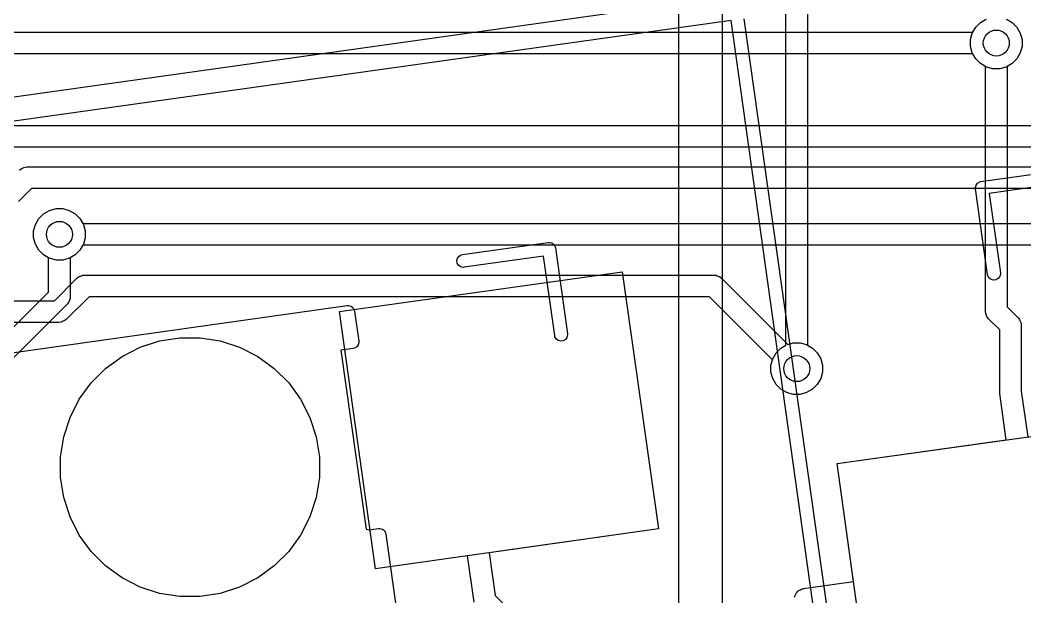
# Model space of a CAD drawing. Header units: millimetres. Extents: x 14 to 286, y -133 to -45.
# Drawn here: x 170.68 to 182.29, y -79.24 to -72.58 of the extents above; entities that cross this region are included whole.
import ezdxf

# ---------------------------------------------------------------- set-up
doc = ezdxf.new("R2010")
doc.units = ezdxf.units.MM
for name, color, linetype, true_color in [('B.Cu', 153, 'CONTINUOUS', 0x4d7fc4), ('B.Mask', 4, 'CONTINUOUS', 0x02ffee), ('B.Paste', 132, 'CONTINUOUS', 0x00c2c2), ('B.Silkscreen', 31, 'CONTINUOUS', 0xe8b2a7), ('F.Cu', 13, 'CONTINUOUS', 0xc83434), ('F.Mask', 201, 'CONTINUOUS', 0xd864ff), ('User.Drawings', 9, 'CONTINUOUS', 0xc2c2c2)]:
    doc.layers.add(name, color=color, linetype=linetype, true_color=true_color)

msp = doc.modelspace()

# ---------------------------------------------------------------- linework, layer by layer
at = {"layer": 'B.Cu', "linetype": 'CONTINUOUS'}
for p, q in [((178.7958, -69.6389), (178.7958, -84.2194)), ((178.2958, -84.115846), (178.2958, -69.742453)), ((179.5317, -76.331522), (179.5317, -72.0655)), ((179.7817, -72.117276), (179.7817, -76.331522)), ((181.685736, -72.726695), (181.724894, -72.658872)), ((181.724894, -72.658872), (181.780272, -72.603494)), ((181.780272, -72.603494), (181.8379, -72.570222)), ((182.0879, -72.570222), (182.145528, -72.603494)), ((182.145528, -72.603494), (182.200906, -72.658872)), ((182.200906, -72.658872), (182.240064, -72.726695)), ((181.665467, -72.802342), (181.685736, -72.726695)), ((182.240064, -72.726695), (182.260333, -72.802342)), ((181.665467, -72.880658), (181.665467, -72.802342)), ((181.685736, -72.956305), (181.665467, -72.880658)), ((182.260333, -72.880658), (182.240064, -72.956305)), ((182.260333, -72.802342), (182.260333, -72.880658)), ((181.724894, -73.024128), (181.685736, -72.956305)), ((181.780272, -73.079506), (181.724894, -73.024128)), ((182.200906, -73.024128), (182.145528, -73.079506)), ((182.240064, -72.956305), (182.200906, -73.024128)), ((181.8379, -73.112777), (181.780272, -73.079506)), ((181.8379, -73.137), (181.8379, -73.112777)), ((181.8379, -75.9396), (181.8379, -73.137)), ((182.145528, -73.079506), (182.0879, -73.112777)), ((182.0879, -73.112777), (182.0879, -73.137)), ((182.0879, -73.137), (182.0879, -75.887823)), ((171.022295, -74.774136), (171.097942, -74.753867)), ((171.097942, -74.753867), (171.176258, -74.753867)), ((171.176258, -74.753867), (171.251905, -74.774136)), ((170.859936, -74.936495), (170.899094, -74.868672)), ((170.899094, -74.868672), (170.954472, -74.813294)), ((170.954472, -74.813294), (171.022295, -74.774136)), ((171.251905, -74.774136), (171.319728, -74.813294)), ((171.319728, -74.813294), (171.375106, -74.868672)), ((171.375106, -74.868672), (171.414264, -74.936495)), ((170.839667, -75.012142), (170.859936, -74.936495)), ((171.414264, -74.936495), (171.434533, -75.012142)), ((170.839667, -75.090458), (170.839667, -75.012142)), ((170.859936, -75.166105), (170.839667, -75.090458)), ((171.434533, -75.090458), (171.414264, -75.166105)), ((171.434533, -75.012142), (171.434533, -75.090458)), ((170.899094, -75.233928), (170.859936, -75.166105)), ((170.954472, -75.289306), (170.899094, -75.233928)), ((171.375106, -75.233928), (171.319728, -75.289306)), ((171.414264, -75.166105), (171.375106, -75.233928)), ((171.0121, -75.322577), (170.954472, -75.289306)), ((171.0121, -75.717623), (171.0121, -75.322577)), ((171.319728, -75.289306), (171.2621, -75.322577)), ((171.2621, -75.322577), (171.2621, -75.7694)), ((174.372381, -75.943147), (177.640266, -75.483875)), ((177.640266, -75.483875), (178.057785, -78.454679)), ((170.374934, -76.354789), (171.0121, -75.717623)), ((171.251966, -75.812451), (171.241034, -75.838846)), ((171.259698, -75.793787), (171.251966, -75.812451)), ((171.2621, -75.7694), (171.259698, -75.793786)), ((171.259698, -75.793786), (171.259698, -75.793787)), ((171.225488, -75.857789), (170.55171, -76.531565)), ((171.241033, -75.838847), (171.225488, -75.857789)), ((171.241034, -75.838846), (171.241033, -75.838847)), ((182.0879, -75.887823), (182.215388, -76.015311)), ((174.7899, -78.913951), (174.372381, -75.943147)), ((181.840302, -75.963986), (181.8379, -75.9396)), ((181.840302, -75.963987), (181.840302, -75.963986)), ((181.843312, -75.971254), (181.840302, -75.963987)), ((181.858966, -76.009046), (181.843312, -75.971254)), ((181.858971, -76.009051), (181.858966, -76.009046)), ((181.874512, -76.027988), (181.858971, -76.009051)), ((182.002, -76.155476), (181.874512, -76.027988)), ((182.215388, -76.015311), (182.230933, -76.034253)), ((182.230933, -76.034253), (182.230934, -76.034254)), ((182.230934, -76.034254), (182.235504, -76.045288)), ((182.235504, -76.045288), (182.249468, -76.079001)), ((182.002, -76.8717), (182.002, -76.155476)), ((182.249468, -76.079001), (182.249598, -76.079314)), ((182.249598, -76.079314), (182.252, -76.1037)), ((182.252, -76.1037), (182.252, -76.86225)), ((179.418694, -76.420172), (179.474072, -76.364794)), ((179.474072, -76.364794), (179.5317, -76.331522)), ((179.7817, -76.331522), (179.839328, -76.364794)), ((179.839328, -76.364794), (179.894706, -76.420172)), ((179.359267, -76.563642), (179.379536, -76.487995)), ((179.379536, -76.487995), (179.418694, -76.420172)), ((179.894706, -76.420172), (179.933864, -76.487995)), ((179.933864, -76.487995), (179.954133, -76.563642)), ((179.359267, -76.641958), (179.359267, -76.563642)), ((179.954133, -76.563642), (179.954133, -76.641958)), ((179.379536, -76.717605), (179.359267, -76.641958)), ((179.418694, -76.785428), (179.379536, -76.717605)), ((179.933864, -76.717605), (179.894706, -76.785428)), ((179.954133, -76.641958), (179.933864, -76.717605)), ((179.474072, -76.840806), (179.418694, -76.785428)), ((179.541895, -76.879964), (179.474072, -76.840806)), ((179.839328, -76.840806), (179.771505, -76.879964)), ((179.894706, -76.785428), (179.839328, -76.840806)), ((179.617542, -76.900233), (179.541895, -76.879964)), ((179.695858, -76.900233), (179.617542, -76.900233)), ((179.771505, -76.879964), (179.695858, -76.900233)), ((182.003028, -76.882139), (182.002, -76.8717)), ((182.003317, -76.889097), (182.003028, -76.882139)), ((182.078651, -77.425109), (182.003317, -76.889097)), ((182.252, -76.86225), (182.326217, -77.390316)), ((180.122834, -77.699982), (182.078651, -77.425109)), ((180.314197, -79.061607), (180.122834, -77.699982)), ((178.057785, -78.454679), (176.102046, -78.72954)), ((175.854478, -78.764334), (174.7899, -78.913951)), ((175.929816, -79.300396), (175.854478, -78.764334)), ((176.102046, -78.72954), (176.171546, -79.22407)), ((179.736402, -79.142817), (180.314197, -79.061607)), ((179.661046, -79.185973), (179.670564, -79.173343)), ((179.670564, -79.173343), (179.678139, -79.16888)), ((179.678139, -79.16888), (179.684354, -79.162666)), ((179.684354, -79.162666), (179.698961, -79.156615)), ((179.698961, -79.156615), (179.712588, -79.148589)), ((179.712588, -79.148589), (179.726453, -79.145228)), ((179.726453, -79.145228), (179.729414, -79.144002)), ((179.729414, -79.144002), (179.731513, -79.144002)), ((179.731513, -79.144002), (179.736402, -79.142817)), ((176.171546, -79.22407), (177.558288, -80.610811)), ((179.631202, -79.242214), (179.637252, -79.227605)), ((179.637252, -79.227605), (179.641212, -79.212296)), ((179.641212, -79.212296), (179.646501, -79.205275)), ((179.646501, -79.205275), (179.649866, -79.197154)), ((179.649866, -79.197154), (179.661046, -79.185973))]:
    msp.add_line(p, q, dxfattribs=at)
at = {"layer": 'B.Cu'}
for centre in [(181.9629, -72.8415), (171.1371, -75.0513), (179.6567, -76.6028)]:
    msp.add_circle(centre, 0.15, dxfattribs=at)
at = {"layer": 'B.Mask', "linetype": 'CONTINUOUS'}
for p, q in [((174.372381, -75.943147), (177.640266, -75.483875)), ((177.640266, -75.483875), (178.057785, -78.454679)), ((174.7899, -78.913951), (174.372381, -75.943147)), ((172.295614, -76.282387), (172.528093, -76.245566)), ((172.528093, -76.245566), (172.763471, -76.245566)), ((172.763471, -76.245566), (172.99595, -76.282387)), ((171.862034, -76.461982), (172.071757, -76.355123)), ((172.071757, -76.355123), (172.295614, -76.282387)), ((172.99595, -76.282387), (173.219807, -76.355123)), ((173.219807, -76.355123), (173.42953, -76.461982)), ((171.67161, -76.600333), (171.862034, -76.461982)), ((173.42953, -76.461982), (173.619954, -76.600333)), ((171.505173, -76.76677), (171.67161, -76.600333)), ((173.619954, -76.600333), (173.786391, -76.76677)), ((171.366822, -76.957194), (171.505173, -76.76677)), ((173.786391, -76.76677), (173.924742, -76.957194)), ((171.259963, -77.166917), (171.366822, -76.957194)), ((173.924742, -76.957194), (174.031601, -77.166917)), ((171.187227, -77.390774), (171.259963, -77.166917)), ((174.031601, -77.166917), (174.104337, -77.390774)), ((180.122834, -77.699982), (183.390719, -77.24071)), ((171.150406, -77.623253), (171.187227, -77.390774)), ((174.104337, -77.390774), (174.141158, -77.623253)), ((171.150406, -77.858631), (171.150406, -77.623253)), ((174.141158, -77.623253), (174.141158, -77.858631)), ((180.540353, -80.670786), (180.122834, -77.699982)), ((171.187227, -78.09111), (171.150406, -77.858631)), ((174.141158, -77.858631), (174.104337, -78.09111)), ((171.259963, -78.314967), (171.187227, -78.09111)), ((174.104337, -78.09111), (174.031601, -78.314967)), ((171.366822, -78.52469), (171.259963, -78.314967)), ((174.031601, -78.314967), (173.924742, -78.52469)), ((178.057785, -78.454679), (174.7899, -78.913951)), ((171.505173, -78.715114), (171.366822, -78.52469)), ((173.924742, -78.52469), (173.786391, -78.715114)), ((171.67161, -78.881551), (171.505173, -78.715114)), ((173.786391, -78.715114), (173.619954, -78.881551)), ((171.862034, -79.019902), (171.67161, -78.881551)), ((173.619954, -78.881551), (173.42953, -79.019902)), ((172.071757, -79.126761), (171.862034, -79.019902)), ((173.42953, -79.019902), (173.219807, -79.126761)), ((172.295614, -79.199497), (172.071757, -79.126761)), ((173.219807, -79.126761), (172.99595, -79.199497)), ((172.528093, -79.236318), (172.295614, -79.199497)), ((172.763471, -79.236318), (172.528093, -79.236318)), ((172.99595, -79.199497), (172.763471, -79.236318))]:
    msp.add_line(p, q, dxfattribs=at)
at = {"layer": 'B.Paste', "linetype": 'CONTINUOUS'}
for p, q in [((174.372381, -75.943147), (177.640266, -75.483875)), ((177.640266, -75.483875), (178.057785, -78.454679)), ((174.7899, -78.913951), (174.372381, -75.943147)), ((180.122834, -77.699982), (183.390719, -77.24071)), ((180.540353, -80.670786), (180.122834, -77.699982)), ((178.057785, -78.454679), (174.7899, -78.913951))]:
    msp.add_line(p, q, dxfattribs=at)
at = {"layer": 'B.Silkscreen', "linetype": 'CONTINUOUS'}
for p, q in [((166.1455, -77.043819), (174.463753, -75.874764)), ((174.463753, -75.874764), (174.478432, -75.874155)), ((174.478432, -75.874155), (174.478443, -75.874154)), ((174.478443, -75.874154), (174.506775, -75.881482)), ((174.506775, -75.881482), (174.530145, -75.899093)), ((174.530145, -75.899093), (174.544998, -75.924307)), ((174.544998, -75.924307), (174.548461, -75.938596)), ((174.548461, -75.938596), (174.597171, -76.28519)), ((174.533339, -76.369898), (174.38975, -76.390078)), ((174.38975, -76.390078), (174.67999, -78.455246)), ((174.547628, -76.366435), (174.533339, -76.369898)), ((174.572842, -76.351582), (174.547628, -76.366435)), ((174.590453, -76.328212), (174.572842, -76.351582)), ((174.59778, -76.29988), (174.590453, -76.328212)), ((174.597171, -76.28519), (174.59778, -76.29988)), ((174.67999, -78.455246), (174.716767, -78.464756)), ((174.716767, -78.464756), (174.825602, -78.449461)), ((174.825602, -78.449461), (174.840282, -78.448852)), ((174.840282, -78.448852), (174.840293, -78.448851)), ((174.840293, -78.448851), (174.868625, -78.456179)), ((174.868625, -78.456179), (174.891995, -78.47379)), ((174.891995, -78.47379), (174.906848, -78.499004)), ((174.906848, -78.499004), (174.910311, -78.513293)), ((174.910311, -78.513293), (175.049484, -79.503562))]:
    msp.add_line(p, q, dxfattribs=at)
at = {"layer": 'F.Cu', "linetype": 'CONTINUOUS'}
for p, q in [((181.691622, -72.7165), (181.724894, -72.658872)), ((181.724894, -72.658872), (181.780272, -72.603494)), ((181.780272, -72.603494), (181.848095, -72.564336)), ((182.077705, -72.564336), (182.145528, -72.603494)), ((182.145528, -72.603494), (182.200906, -72.658872)), ((182.200906, -72.658872), (182.240064, -72.726695)), ((166.808076, -72.7165), (181.691622, -72.7165)), ((182.240064, -72.726695), (182.260333, -72.802342)), ((182.260333, -72.880658), (182.240064, -72.956305)), ((182.260333, -72.802342), (182.260333, -72.880658)), ((181.691622, -72.9665), (166.7563, -72.9665)), ((181.724894, -73.024128), (181.691622, -72.9665)), ((181.780272, -73.079506), (181.724894, -73.024128)), ((182.200906, -73.024128), (182.145528, -73.079506)), ((182.240064, -72.956305), (182.200906, -73.024128)), ((181.848095, -73.118664), (181.780272, -73.079506)), ((181.923742, -73.138933), (181.848095, -73.118664)), ((182.002058, -73.138933), (181.923742, -73.138933)), ((182.077705, -73.118664), (182.002058, -73.138933)), ((182.145528, -73.079506), (182.077705, -73.118664)), ((167.633178, -73.7938), (185.332924, -73.7938)), ((185.3847, -74.0438), (167.633178, -74.0438)), ((170.675912, -74.308912), (170.694848, -74.293371)), ((170.694848, -74.293371), (170.694854, -74.293366)), ((170.694854, -74.293366), (170.726715, -74.280168)), ((170.726715, -74.280168), (170.739913, -74.274702)), ((170.739913, -74.274702), (170.739914, -74.274702)), ((170.739914, -74.274702), (170.7643, -74.2723)), ((170.7643, -74.2723), (188.965024, -74.2723)), ((170.816076, -74.5223), (170.665188, -74.673188)), ((189.0168, -74.5223), (170.816076, -74.5223)), ((171.022295, -74.774136), (171.097942, -74.753867)), ((171.097942, -74.753867), (171.176258, -74.753867)), ((171.176258, -74.753867), (171.251905, -74.774136)), ((170.859936, -74.936495), (170.899094, -74.868672)), ((170.899094, -74.868672), (170.954472, -74.813294)), ((170.954472, -74.813294), (171.022295, -74.774136)), ((171.251905, -74.774136), (171.319728, -74.813294)), ((171.319728, -74.813294), (171.375106, -74.868672)), ((171.375106, -74.868672), (171.408378, -74.9263)), ((170.839667, -75.012142), (170.859936, -74.936495)), ((171.408378, -74.9263), (188.4261, -74.9263)), ((170.839667, -75.090458), (170.839667, -75.012142)), ((170.859936, -75.166105), (170.839667, -75.090458)), ((170.899094, -75.233928), (170.859936, -75.166105)), ((170.954472, -75.289306), (170.899094, -75.233928)), ((171.375106, -75.233928), (171.319728, -75.289306)), ((171.408378, -75.1763), (171.375106, -75.233928)), ((188.374324, -75.1763), (171.408378, -75.1763)), ((171.022295, -75.328464), (170.954472, -75.289306)), ((171.097942, -75.348733), (171.022295, -75.328464)), ((171.176258, -75.348733), (171.097942, -75.348733)), ((171.251905, -75.328464), (171.176258, -75.348733)), ((171.319728, -75.289306), (171.251905, -75.328464)), ((171.080024, -75.8179), (171.339812, -75.558112)), ((171.339812, -75.558112), (171.358748, -75.542571)), ((171.358748, -75.542571), (171.358754, -75.542566)), ((171.358754, -75.542566), (171.390615, -75.529368)), ((171.390615, -75.529368), (171.403813, -75.523902)), ((171.403813, -75.523902), (171.403814, -75.523902)), ((171.403814, -75.523902), (171.4282, -75.5215)), ((171.4282, -75.5215), (178.7004, -75.5215)), ((178.7004, -75.5215), (178.724786, -75.523902)), ((178.724786, -75.523902), (178.724787, -75.523902)), ((178.724787, -75.523902), (178.737984, -75.529368)), ((178.737984, -75.529368), (178.769846, -75.542566)), ((178.769846, -75.542566), (178.769851, -75.542571)), ((178.769851, -75.542571), (178.788788, -75.558112)), ((178.788788, -75.558112), (179.553266, -76.322589)), ((171.479976, -75.7715), (171.220188, -76.031288)), ((178.648624, -75.7715), (171.479976, -75.7715)), ((179.376489, -76.499366), (178.648624, -75.7715)), ((159.094, -75.8179), (171.080024, -75.8179)), ((171.201246, -76.046834), (171.169384, -76.060031)), ((171.201251, -76.046828), (171.201246, -76.046834)), ((171.220188, -76.031288), (171.201251, -76.046828)), ((171.1318, -76.0679), (159.145777, -76.0679)), ((171.156186, -76.065498), (171.1318, -76.0679)), ((171.156187, -76.065498), (171.156186, -76.065498)), ((171.169384, -76.060031), (171.156187, -76.065498)), ((179.553266, -76.322589), (179.617542, -76.305367)), ((179.617542, -76.305367), (179.695858, -76.305367)), ((179.695858, -76.305367), (179.771505, -76.325636)), ((179.771505, -76.325636), (179.839328, -76.364794)), ((179.839328, -76.364794), (179.894706, -76.420172)), ((179.359267, -76.563642), (179.376489, -76.499366)), ((179.894706, -76.420172), (179.933864, -76.487995)), ((179.933864, -76.487995), (179.954133, -76.563642)), ((179.359267, -76.641958), (179.359267, -76.563642)), ((179.954133, -76.563642), (179.954133, -76.641958)), ((179.379536, -76.717605), (179.359267, -76.641958)), ((179.418694, -76.785428), (179.379536, -76.717605)), ((179.933864, -76.717605), (179.894706, -76.785428)), ((179.954133, -76.641958), (179.933864, -76.717605)), ((179.474072, -76.840806), (179.418694, -76.785428)), ((179.541895, -76.879964), (179.474072, -76.840806)), ((179.839328, -76.840806), (179.771505, -76.879964)), ((179.894706, -76.785428), (179.839328, -76.840806)), ((179.617542, -76.900233), (179.541895, -76.879964)), ((179.695858, -76.900233), (179.617542, -76.900233)), ((179.771505, -76.879964), (179.695858, -76.900233))]:
    msp.add_line(p, q, dxfattribs=at)
at = {"layer": 'F.Cu'}
for centre in [(181.9629, -72.8415), (171.1371, -75.0513), (179.6567, -76.6028)]:
    msp.add_circle(centre, 0.15, dxfattribs=at)
at = {"layer": 'F.Mask', "linetype": 'CONTINUOUS'}
for p, q in [((172.295614, -76.282387), (172.528093, -76.245566)), ((172.528093, -76.245566), (172.763471, -76.245566)), ((172.763471, -76.245566), (172.99595, -76.282387)), ((171.862034, -76.461982), (172.071757, -76.355123)), ((172.071757, -76.355123), (172.295614, -76.282387)), ((172.99595, -76.282387), (173.219807, -76.355123)), ((173.219807, -76.355123), (173.42953, -76.461982)), ((171.67161, -76.600333), (171.862034, -76.461982)), ((173.42953, -76.461982), (173.619954, -76.600333)), ((171.505173, -76.76677), (171.67161, -76.600333)), ((173.619954, -76.600333), (173.786391, -76.76677)), ((171.366822, -76.957194), (171.505173, -76.76677)), ((173.786391, -76.76677), (173.924742, -76.957194)), ((171.259963, -77.166917), (171.366822, -76.957194)), ((173.924742, -76.957194), (174.031601, -77.166917)), ((171.187227, -77.390774), (171.259963, -77.166917)), ((174.031601, -77.166917), (174.104337, -77.390774)), ((171.150406, -77.623253), (171.187227, -77.390774)), ((174.104337, -77.390774), (174.141158, -77.623253)), ((171.150406, -77.858631), (171.150406, -77.623253)), ((174.141158, -77.623253), (174.141158, -77.858631)), ((171.187227, -78.09111), (171.150406, -77.858631)), ((174.141158, -77.858631), (174.104337, -78.09111)), ((171.259963, -78.314967), (171.187227, -78.09111)), ((174.104337, -78.09111), (174.031601, -78.314967)), ((171.366822, -78.52469), (171.259963, -78.314967)), ((174.031601, -78.314967), (173.924742, -78.52469)), ((171.505173, -78.715114), (171.366822, -78.52469)), ((173.924742, -78.52469), (173.786391, -78.715114)), ((171.67161, -78.881551), (171.505173, -78.715114)), ((173.786391, -78.715114), (173.619954, -78.881551)), ((171.862034, -79.019902), (171.67161, -78.881551)), ((173.619954, -78.881551), (173.42953, -79.019902)), ((172.071757, -79.126761), (171.862034, -79.019902)), ((173.42953, -79.019902), (173.219807, -79.126761)), ((172.295614, -79.199497), (172.071757, -79.126761)), ((173.219807, -79.126761), (172.99595, -79.199497)), ((172.528093, -79.236318), (172.295614, -79.199497)), ((172.763471, -79.236318), (172.528093, -79.236318)), ((172.99595, -79.199497), (172.763471, -79.236318))]:
    msp.add_line(p, q, dxfattribs=at)
at = {"layer": 'User.Drawings', "linetype": 'CONTINUOUS'}
for p, q in [((162.026486, -74.668962), (178.933742, -72.292803)), ((179.047053, -72.560161), (181.659265, -91.147017)), ((178.8985, -72.581039), (161.991258, -74.957197)), ((181.510705, -91.167849), (178.8985, -72.581039)), ((181.785574, -74.441865), (182.775842, -74.302692)), ((181.721132, -74.511883), (181.72846, -74.483551)), ((181.721742, -74.526573), (181.721132, -74.511883)), ((181.860915, -75.516841), (181.721742, -74.526573)), ((181.72846, -74.483551), (181.746071, -74.460181)), ((181.746071, -74.460181), (181.771285, -74.445328)), ((181.771285, -74.445328), (181.785574, -74.441865)), ((182.796718, -74.451232), (181.880719, -74.579967)), ((181.880719, -74.579967), (182.009455, -75.495965)), ((175.794459, -75.283815), (176.784727, -75.144642)), ((176.784727, -75.144642), (176.799417, -75.144032)), ((176.799417, -75.144032), (176.827749, -75.15136)), ((176.827749, -75.15136), (176.851119, -75.168971)), ((176.851119, -75.168971), (176.865972, -75.194185)), ((176.865972, -75.194185), (176.869435, -75.208474)), ((176.869435, -75.208474), (177.008608, -76.198742)), ((175.730017, -75.353833), (175.737345, -75.325501)), ((175.737345, -75.325501), (175.754956, -75.302131)), ((175.754956, -75.302131), (175.78017, -75.287278)), ((175.78017, -75.287278), (175.794459, -75.283815)), ((176.731332, -75.303619), (175.815335, -75.432355)), ((176.860068, -76.219618), (176.731332, -75.303619)), ((175.73409, -75.382812), (175.730017, -75.353833)), ((175.748943, -75.408026), (175.73409, -75.382812)), ((175.772313, -75.425637), (175.748943, -75.408026)), ((175.800645, -75.432965), (175.772313, -75.425637)), ((175.815335, -75.432355), (175.800645, -75.432965)), ((181.864378, -75.53113), (181.860915, -75.516841)), ((181.879231, -75.556344), (181.864378, -75.53113)), ((181.902601, -75.573955), (181.879231, -75.556344)), ((181.930933, -75.581283), (181.902601, -75.573955)), ((181.959912, -75.57721), (181.930933, -75.581283)), ((181.985126, -75.562357), (181.959912, -75.57721)), ((182.002737, -75.538987), (181.985126, -75.562357)), ((182.010065, -75.510655), (182.002737, -75.538987)), ((182.009455, -75.495965), (182.010065, -75.510655)), ((176.863531, -76.233907), (176.860068, -76.219618)), ((176.878384, -76.259121), (176.863531, -76.233907)), ((176.901754, -76.276732), (176.878384, -76.259121)), ((176.930086, -76.28406), (176.901754, -76.276732)), ((176.984279, -76.265134), (176.959065, -76.279987)), ((177.00189, -76.241764), (176.984279, -76.265134)), ((177.009218, -76.213432), (177.00189, -76.241764)), ((177.008608, -76.198742), (177.009218, -76.213432)), ((176.959065, -76.279987), (176.930086, -76.28406))]:
    msp.add_line(p, q, dxfattribs=at)

doc.saveas('drawing.dxf')
